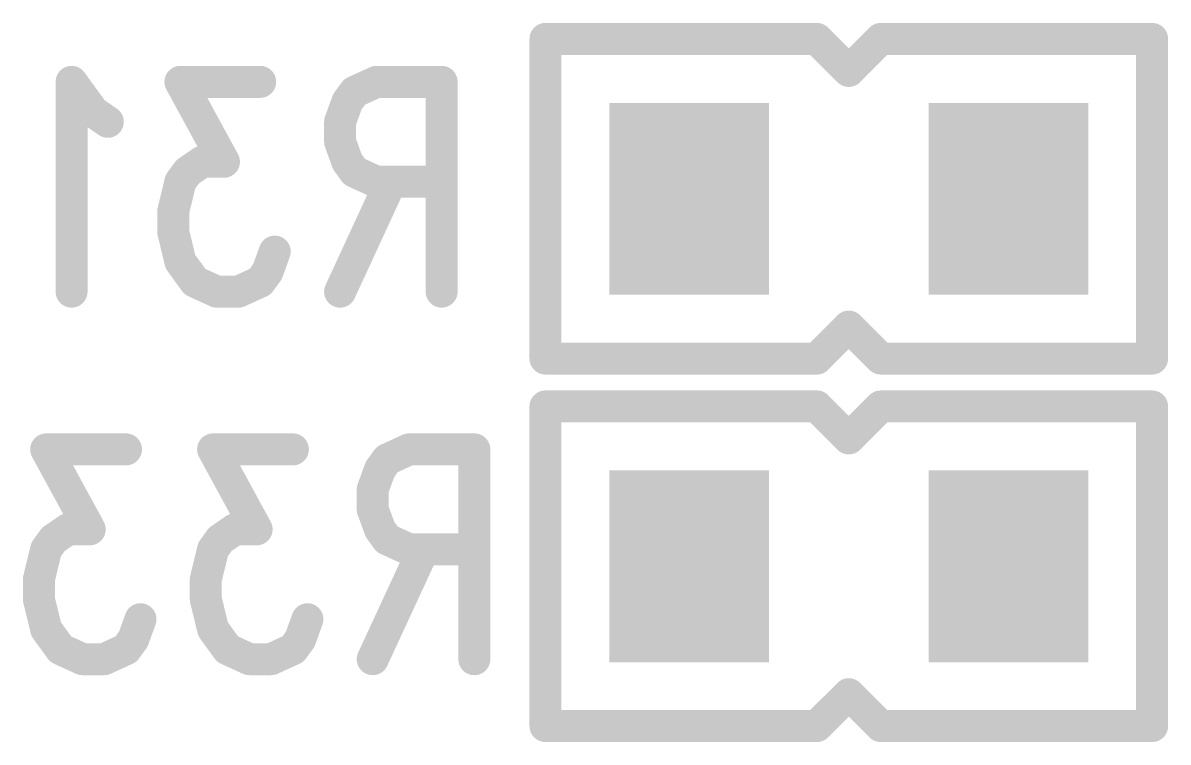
# Model space of a CAD drawing. Extents: x 100 to 126.1, y 98.7 to 170.
# Drawn here: x 106.364 to 109.95, y 122.75 to 125 of the extents above; entities that cross this region are included whole.
import ezdxf

# ---------------------------------------------------------------- set-up
doc = ezdxf.new("R2010")
doc.units = 0
doc.layers.get('0').update_dxf_attribs({"linetype": 'CONTINUOUS'})
doc.layers.add('MASK-BOTTOM_PHO', color=5, linetype='CONTINUOUS')
doc.layers.add('SILK-BOTTOM_PHO', color=14, linetype='CONTINUOUS')

# ---------------------------------------------------------------- blocks, each defined once
blk = doc.blocks.new('SQUARE_16')
blk.add_solid([(0.250062, 0.250062), (0.250062, -0.250062), (-0.250062, 0.250062), (-0.250062, -0.250062)])
blk = doc.blocks.new('ROUND_1')
at = {"const_width": 0.050038}
blk.add_lwpolyline([(-0.025018, 0, 1), (0.025018, 0, 1)], format="xyb", close=True, dxfattribs=at)

msp = doc.modelspace()

# ---------------------------------------------------------------- linework, layer by layer
at = {"layer": 'MASK-BOTTOM_PHO', "const_width": 0.500124}
for points in [[(108.450126, 124.499878), (108.450126, 124.400056)], [(109.450124, 124.499878), (109.450124, 124.400056)], [(108.450126, 123.35002), (108.450126, 123.249944)], [(109.450124, 123.35002), (109.450124, 123.249944)]]:
    msp.add_lwpolyline(points, dxfattribs=at)
at = {"layer": 'SILK-BOTTOM_PHO', "const_width": 0.100076}
for points in [[(108.000038, 123.949968), (108.000038, 124.949966)], [(108.000038, 124.949966), (108.849922, 124.949966)], [(108.849922, 124.949966), (108.949998, 124.84989)], [(108.949998, 124.84989), (109.050074, 124.949966)], [(109.050074, 124.949966), (109.899958, 124.949966)], [(109.899958, 124.949966), (109.899958, 123.949968)], [(106.583988, 124.721874), (106.515916, 124.8156)], [(106.515916, 124.8156), (106.515916, 124.159264)], [(107.10672, 124.8156), (106.856784, 124.8156)], [(106.856784, 124.8156), (106.993182, 124.565664)], [(107.470448, 124.8156), (107.402376, 124.784358)], [(107.674918, 124.8156), (107.470448, 124.8156)], [(107.674918, 124.8156), (107.674918, 124.159264)], [(107.402376, 124.784358), (107.379516, 124.753116)], [(107.379516, 124.753116), (107.35691, 124.690632)], [(106.629454, 124.690632), (106.583988, 124.721874)], [(107.35691, 124.690632), (107.35691, 124.628148)], [(107.35691, 124.628148), (107.379516, 124.565664)], [(106.92511, 124.565664), (106.879644, 124.534422)], [(106.993182, 124.565664), (106.92511, 124.565664)], [(107.379516, 124.565664), (107.402376, 124.534422)], [(106.879644, 124.534422), (106.856784, 124.50318)], [(107.402376, 124.534422), (107.470448, 124.50318)], [(106.856784, 124.50318), (106.834178, 124.409454)], [(107.515914, 124.50318), (107.35691, 124.159264)], [(107.470448, 124.50318), (107.674918, 124.50318)], [(106.834178, 124.409454), (106.834178, 124.34697)], [(106.834178, 124.34697), (106.856784, 124.253244)], [(107.12958, 124.222002), (107.152186, 124.284486)], [(106.856784, 124.253244), (106.90225, 124.190506)], [(107.10672, 124.190506), (107.12958, 124.222002)], [(106.90225, 124.190506), (106.970576, 124.159264)], [(107.038648, 124.159264), (107.10672, 124.190506)], [(106.970576, 124.159264), (107.038648, 124.159264)], [(108.949998, 124.050044), (108.849922, 123.949968)], [(109.050074, 123.949968), (108.949998, 124.050044)], [(108.849922, 123.949968), (108.000038, 123.949968)], [(109.899958, 123.949968), (109.050074, 123.949968)], [(108.000038, 122.80011), (108.000038, 123.800108)], [(108.000038, 123.800108), (108.849922, 123.800108)], [(108.849922, 123.800108), (108.949998, 123.700032)], [(108.949998, 123.700032), (109.050074, 123.800108)], [(109.050074, 123.800108), (109.899958, 123.800108)], [(109.899958, 123.800108), (109.899958, 122.80011)], [(106.68635, 123.665742), (106.436414, 123.665742)], [(106.436414, 123.665742), (106.572812, 123.415552)], [(107.209082, 123.665742), (106.959146, 123.665742)], [(106.959146, 123.665742), (107.095544, 123.415552)], [(107.57281, 123.665742), (107.504484, 123.6345)], [(107.77728, 123.665742), (107.57281, 123.665742)], [(107.77728, 123.665742), (107.77728, 123.009406)], [(107.504484, 123.6345), (107.481878, 123.603004)], [(107.481878, 123.603004), (107.459018, 123.54052)], [(107.459018, 123.54052), (107.459018, 123.478036)], [(107.459018, 123.478036), (107.481878, 123.415552)], [(106.504486, 123.415552), (106.45902, 123.38431)], [(106.572812, 123.415552), (106.504486, 123.415552)], [(107.027218, 123.415552), (106.981752, 123.38431)], [(107.095544, 123.415552), (107.027218, 123.415552)], [(107.481878, 123.415552), (107.504484, 123.38431)], [(106.45902, 123.38431), (106.436414, 123.353068)], [(106.981752, 123.38431), (106.959146, 123.353068)], [(107.504484, 123.38431), (107.57281, 123.353068)], [(106.436414, 123.353068), (106.413554, 123.259342)], [(106.959146, 123.353068), (106.936286, 123.259342)], [(107.618276, 123.353068), (107.459018, 123.009406)], [(107.57281, 123.353068), (107.77728, 123.353068)], [(106.413554, 123.259342), (106.413554, 123.196858)], [(106.936286, 123.259342), (106.936286, 123.196858)], [(106.413554, 123.196858), (106.436414, 123.103132)], [(106.936286, 123.196858), (106.959146, 123.103132)], [(106.70921, 123.07189), (106.731816, 123.134374)], [(107.231942, 123.07189), (107.254548, 123.134374)], [(106.436414, 123.103132), (106.48188, 123.040648)], [(106.959146, 123.103132), (107.004612, 123.040648)], [(106.48188, 123.040648), (106.549952, 123.009406)], [(106.618278, 123.009406), (106.68635, 123.040648)], [(106.68635, 123.040648), (106.70921, 123.07189)], [(107.004612, 123.040648), (107.072684, 123.009406)], [(107.14101, 123.009406), (107.209082, 123.040648)], [(107.209082, 123.040648), (107.231942, 123.07189)], [(106.549952, 123.009406), (106.618278, 123.009406)], [(107.072684, 123.009406), (107.14101, 123.009406)], [(108.949998, 122.899932), (108.849922, 122.80011)], [(109.050074, 122.80011), (108.949998, 122.899932)], [(108.849922, 122.80011), (108.000038, 122.80011)], [(109.899958, 122.80011), (109.050074, 122.80011)]]:
    msp.add_lwpolyline(points, dxfattribs=at)

# ---------------------------------------------------------------- block references
at = {"layer": 'MASK-BOTTOM_PHO'}
for p in [(108.450126, 124.499878), (109.450124, 124.499878), (108.450126, 124.400056), (109.450124, 124.400056), (108.450126, 123.35002), (109.450124, 123.35002), (108.450126, 123.249944), (109.450124, 123.249944)]:
    msp.add_blockref('SQUARE_16', p, dxfattribs=at)
at = {"layer": 'SILK-BOTTOM_PHO'}
for p in [(108.000038, 124.949966), (108.849922, 124.949966), (109.050074, 124.949966), (109.899958, 124.949966), (108.949998, 124.84989), (106.515916, 124.8156), (106.856784, 124.8156), (107.10672, 124.8156), (107.470448, 124.8156), (107.674918, 124.8156), (107.674918, 124.8156), (107.402376, 124.784358), (107.379516, 124.753116), (106.583988, 124.721874), (106.629454, 124.690632), (107.35691, 124.690632), (107.35691, 124.628148), (106.92511, 124.565664), (106.993182, 124.565664), (107.379516, 124.565664), (106.879644, 124.534422), (107.402376, 124.534422), (106.856784, 124.50318), (107.470448, 124.50318), (107.515914, 124.50318), (107.674918, 124.50318), (106.834178, 124.409454), (106.834178, 124.34697), (107.152186, 124.284486), (106.856784, 124.253244), (107.12958, 124.222002), (107.12958, 124.222002), (106.90225, 124.190506), (107.10672, 124.190506), (106.515916, 124.159264), (106.970576, 124.159264), (107.038648, 124.159264), (107.35691, 124.159264), (107.674918, 124.159264), (108.949998, 124.050044), (108.000038, 123.949968), (108.000038, 123.949968), (108.849922, 123.949968), (109.050074, 123.949968), (109.899958, 123.949968), (108.000038, 123.800108), (108.849922, 123.800108), (109.050074, 123.800108), (109.899958, 123.800108), (108.949998, 123.700032), (106.436414, 123.665742), (106.68635, 123.665742), (106.959146, 123.665742), (107.209082, 123.665742), (107.57281, 123.665742), (107.77728, 123.665742), (107.77728, 123.665742), (107.504484, 123.6345), (107.481878, 123.603004), (107.459018, 123.54052), (107.459018, 123.478036), (106.504486, 123.415552), (106.572812, 123.415552), (107.027218, 123.415552), (107.095544, 123.415552), (107.481878, 123.415552), (106.45902, 123.38431), (106.981752, 123.38431), (107.504484, 123.38431), (106.436414, 123.353068), (106.959146, 123.353068), (107.57281, 123.353068), (107.618276, 123.353068), (107.77728, 123.353068), (106.413554, 123.259342), (106.936286, 123.259342), (106.413554, 123.196858), (106.936286, 123.196858), (106.731816, 123.134374), (107.254548, 123.134374), (106.436414, 123.103132), (106.959146, 123.103132), (106.48188, 123.040648), (106.68635, 123.040648), (106.70921, 123.07189), (107.004612, 123.040648), (107.209082, 123.040648), (107.231942, 123.07189), (106.549952, 123.009406), (106.618278, 123.009406), (107.072684, 123.009406), (107.14101, 123.009406), (107.459018, 123.009406), (107.77728, 123.009406), (108.949998, 122.899932), (108.000038, 122.80011), (108.000038, 122.80011), (108.849922, 122.80011), (109.050074, 122.80011), (109.899958, 122.80011)]:
    msp.add_blockref('ROUND_1', p, dxfattribs=at)

doc.saveas('drawing.dxf')
